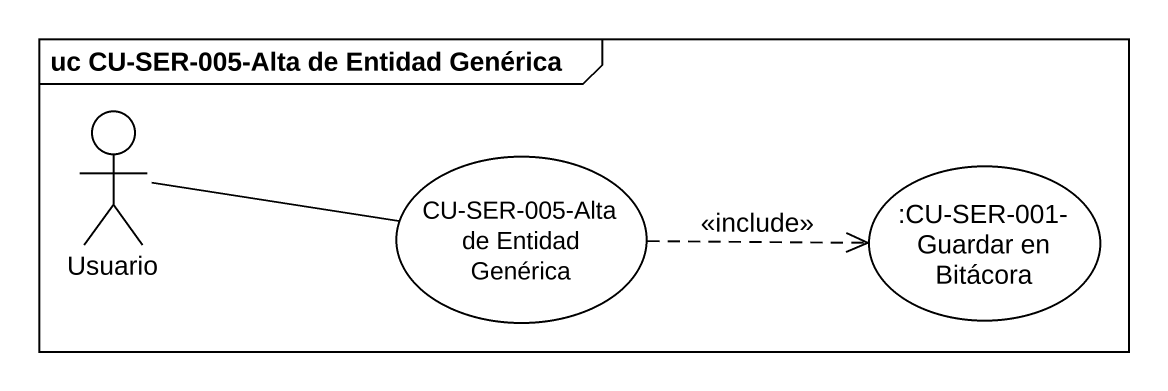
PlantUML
@startuml
mainframe uc CU-SER-005-Alta de Entidad Genérica
actor Usuario
usecase "CU-SER-005-Alta de Entidad Genérica" as CU_SER_005_Alta_de_Entidad
usecase ":CU-SER-001-Guardar en Bitácora" as CU_SER_001_Guardar_en
Usuario -right- CU_SER_005_Alta_de_Entidad
CU_SER_005_Alta_de_Entidad .right.> CU_SER_001_Guardar_en : <<include>>
@enduml
